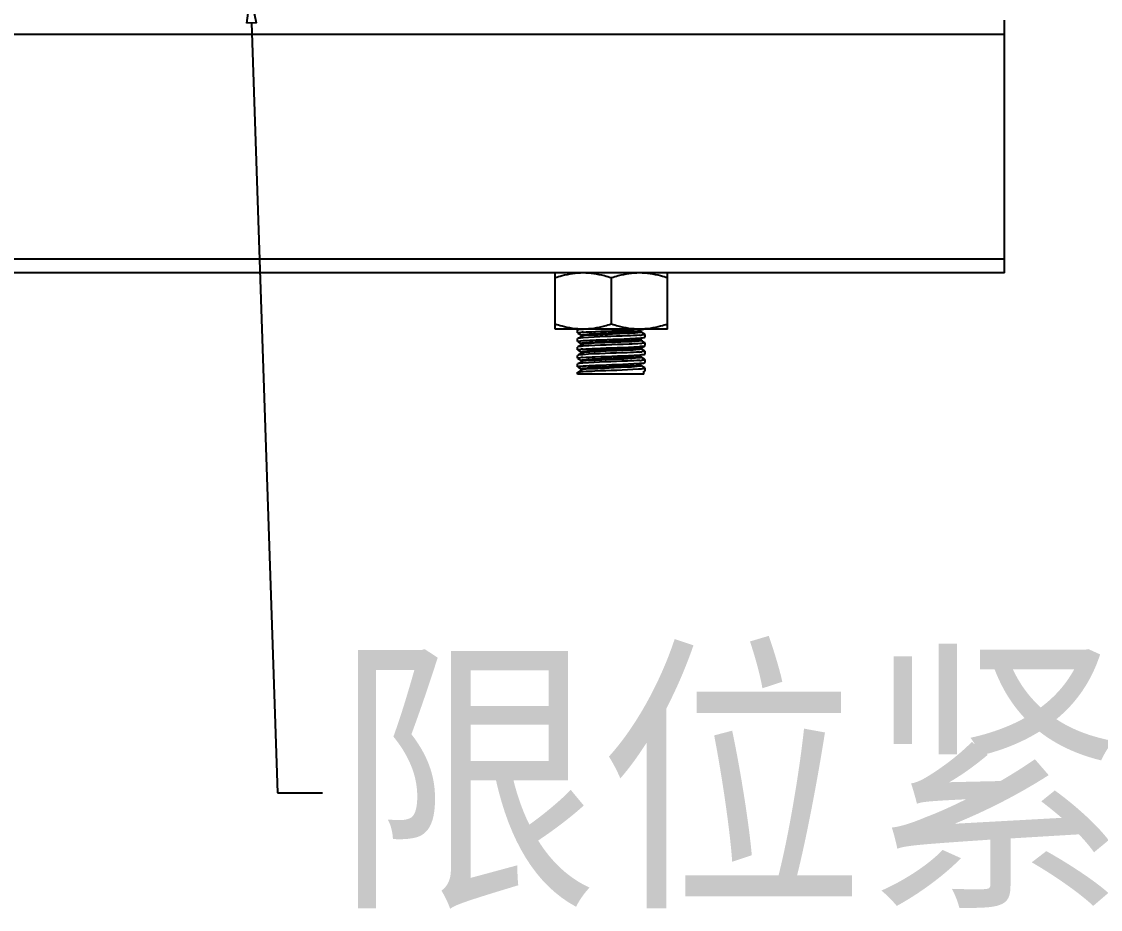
# Model space of a CAD drawing. Extents: x 69728788 to 150676229, y 20327566 to 43663798.
# Drawn here: x 75457770 to 75458644, y 20753500 to 20754219 of the extents above; entities that cross this region are included whole.
import ezdxf

# ---------------------------------------------------------------- set-up
doc = ezdxf.new("R2010")
doc.units = 0
doc.header["$LTSCALE"] = 1000
doc.header["$MEASUREMENT"] = 0
doc.layers.get('0').update_dxf_attribs({"linetype": 'CONTINUOUS'})
doc.layers.add('02___PRT_ALL_AXES', color=7, linetype='CONTINUOUS')
doc.styles.add('_TEL_DIM', font='SIMPLEX', dxfattribs={"width": 0.8, "height": 3.5, "bigfont": 'HZTXT'})

msp = doc.modelspace()

# ---------------------------------------------------------------- linework, layer by layer
at = {"color": 7, "linetype": 'Continuous'}
for p, q in [((75458566.24402715, 20754015.57909226), (75458566.24402715, 20754220.47809221)), ((75455834.25736158, 20754209.09481441), (75458566.24402715, 20754209.09481441)), ((75455834.25736158, 20754026.96237), (75458566.24402715, 20754026.96237)), ((75458566.24402715, 20754015.57909226), (75455834.25736158, 20754015.57909226)), ((75458220.25702931, 20753969.29311857), (75458220.19238283, 20753969.21832354)), ((75458220.19238283, 20753966.94166801), (75458220.19238283, 20753969.21832354)), ((75458220.25705746, 20753966.86685671), (75458223.42001267, 20753965.03582753)), ((75458221.55764523, 20753970.04598118), (75458220.83106187, 20753969.62533934)), ((75458221.32749788, 20753967.2561166), (75458222.87306187, 20753967.42723868)), ((75458224.71233886, 20753969.85256794), (75458224.49831314, 20753969.83694424)), ((75458271.60380542, 20753968.45081289), (75458271.16129738, 20753968.31024525)), ((75458274.76746966, 20753965.8781352), (75458271.60446024, 20753967.70919581)), ((75458271.67748968, 20753967.62466469), (75458271.67748968, 20753968.53532692)), ((75458273.72964936, 20753965.49347803), (75458272.14455545, 20753965.31713242)), ((75458274.83211614, 20753963.52668464), (75458274.83211614, 20753965.80334028)), ((75458220.25702931, 20753962.46315188), (75458220.19238283, 20753962.38835691)), ((75458220.19238283, 20753960.11170132), (75458220.19238283, 20753962.38835691)), ((75458220.25705746, 20753960.03689007), (75458223.42001267, 20753958.2058609)), ((75458223.42003876, 20753964.29421243), (75458220.83106187, 20753962.79537265)), ((75458223.42003876, 20753957.4642458), (75458220.83106187, 20753955.96540602)), ((75458221.36042972, 20753960.43071122), (75458222.86662677, 20753960.59668402)), ((75458222.86662677, 20753960.59668402), (75458224.76339789, 20753960.7496282)), ((75458223.34700933, 20753965.12034355), (75458223.34700933, 20753964.20968137)), ((75458223.34700933, 20753958.29037691), (75458223.34700933, 20753957.37971468)), ((75458223.50179356, 20753964.33250908), (75458223.42054884, 20753964.2942157)), ((75458271.60464326, 20753961.62085378), (75458271.37953584, 20753961.53448469)), ((75458271.54714598, 20753962.98812986), (75458271.67807129, 20753962.9991902)), ((75458272.71470319, 20753960.23647473), (75458271.60446024, 20753960.87922912)), ((75458271.6044863, 20753961.62084422), (75458272.25725292, 20753961.99874724)), ((75458271.67748968, 20753960.79469806), (75458271.67748968, 20753961.70536023)), ((75458274.03120445, 20753958.70951363), (75458272.00773972, 20753958.47473442)), ((75458274.76746966, 20753959.04816857), (75458272.71470319, 20753960.23647473)), ((75458274.76744154, 20753963.45187339), (75458274.83211614, 20753963.52668464)), ((75458274.76744154, 20753956.62190676), (75458274.83211614, 20753956.69671806)), ((75458274.83211614, 20753956.69671806), (75458274.83211614, 20753958.97337359)), ((75458220.25702931, 20753955.63318525), (75458220.19238283, 20753955.55839027)), ((75458220.19238283, 20753953.28173469), (75458220.19238283, 20753955.55839027)), ((75458220.25702931, 20753948.80321861), (75458220.19238283, 20753948.72842352)), ((75458220.19238283, 20753946.45176806), (75458220.19238283, 20753948.72842352)), ((75458220.25705746, 20753953.20692338), (75458223.42001267, 20753951.37589427)), ((75458223.42003876, 20753950.63427911), (75458220.83106187, 20753949.13543933)), ((75458221.27199173, 20753953.58834605), (75458222.8741996, 20753953.76740934)), ((75458223.34700933, 20753951.46041022), (75458223.34700933, 20753950.54974805)), ((75458223.50477377, 20753950.67402745), (75458223.4201543, 20753950.63427683)), ((75458274.76746966, 20753952.21820193), (75458271.60446024, 20753954.04926248)), ((75458271.6044863, 20753954.79087758), (75458274.2977498, 20753956.35007566)), ((75458271.67748968, 20753953.96473136), (75458271.67748968, 20753954.87539354)), ((75458271.67748968, 20753947.13476467), (75458271.67748968, 20753948.04542691)), ((75458273.72572373, 20753951.83298975), (75458272.16073862, 20753951.65869798)), ((75458274.76744154, 20753949.79194006), (75458274.83211614, 20753949.86675137)), ((75458274.83211614, 20753949.86675137), (75458274.83211614, 20753952.14340695)), ((75458220.25702931, 20753941.97325192), (75458220.19238283, 20753941.89845689)), ((75458220.19238283, 20753939.62180136), (75458220.19238283, 20753941.89845689)), ((75458220.25705746, 20753946.37695681), (75458223.42001267, 20753944.54592757)), ((75458220.25705746, 20753939.54699011), (75458223.42001267, 20753937.71596094)), ((75458223.42003876, 20753943.80431248), (75458220.83106187, 20753942.30547263)), ((75458221.28925653, 20753946.76083785), (75458222.88182633, 20753946.93814768)), ((75458221.33417943, 20753939.93718057), (75458222.86632365, 20753940.10674865)), ((75458222.86632365, 20753940.10674865), (75458224.70810603, 20753940.25574428)), ((75458223.34700933, 20753944.63044353), (75458223.34700933, 20753943.71978135)), ((75458223.57133768, 20753943.86794207), (75458223.42062186, 20753943.80430967)), ((75458274.76746966, 20753945.38823524), (75458271.60446024, 20753947.21929579)), ((75458274.76746966, 20753938.55826861), (75458271.60446024, 20753940.3893291)), ((75458271.67748968, 20753940.30479804), (75458271.67748968, 20753941.21546021)), ((75458273.74309051, 20753945.00548557), (75458272.14129646, 20753944.82693309)), ((75458274.76744154, 20753942.96197343), (75458274.83211614, 20753943.03678468)), ((75458274.83211614, 20753943.03678468), (75458274.83211614, 20753945.3134402)), ((75458220.19238283, 20753935.06848524), (75458220.25702931, 20753935.14328529)), ((75458273.7239315, 20753933.61949225), (75458220.19739068, 20753933.61949225)), ((75458223.42003876, 20753936.97434578), (75458220.83106187, 20753935.475506)), ((75458223.34700933, 20753937.80047689), (75458223.34700933, 20753936.88981472)), ((75458223.49854043, 20753937.01132051), (75458223.42075458, 20753936.97434689)), ((75458273.44857232, 20753938.13604863), (75458274.55467999, 20753938.32887682)), ((75458273.7239315, 20753933.61949225), (75458273.7239315, 20753935.89614789)), ((75458273.7239315, 20753935.5279778), (75458274.2977498, 20753935.8601757)), ((75458274.76744154, 20753936.13200679), (75458274.83211614, 20753936.20681804)), ((75458274.83211614, 20753936.20681804), (75458274.83211614, 20753938.48347357))]:
    msp.add_line(p, q, dxfattribs=at)
at = {"color": 4, "extrusion": (0.8916485052280055, 0.4527283325844137, 0), "elevation": 76678629.47048008}
msp.add_lwpolyline([(-15656602.74042837, 0), (-15656998.40783697, 0)], dxfattribs=at)
at = {"color": 4}
msp.add_lwpolyline([(75457952.08263539, 20754218.13628512), (75457955.08166614, 20754240.81643273), (75457959.60046871, 20754218.38958042)], close=True, dxfattribs=at)
at = {"color": 4, "extrusion": (0.9994328873707659, 0.03367348573780544, 0), "elevation": 76114029.55449432}
msp.add_lwpolyline([(18201515.88381152, 0), (18200891.36943818, 0)], dxfattribs=at)
at = {"color": 4, "extrusion": (0, 1, 0), "elevation": 20753594.1027294}
msp.add_lwpolyline([(-75457976.87112789, 0), (-75458013.42853001, 0)], dxfattribs=at)
at = {"color": 7, "linetype": 'Continuous'}
for centre, radius, start, end in [((75458231.30547473, 20753874.50178855), 93.3072605201385, 94.09927562510569, 95.18503898047459), ((75458239.81661494, 20753757.42000271), 212.9688566627597, 93.25017139386406, 94.06697221806493), ((75458263.89437017, 20754056.18642073), 91.24304421391048, 274.1592826392135, 275.1877634105584), ((75458264.57376593, 20754041.76136158), 83.61782579187036, 274.6989752401406, 274.87381718693), ((75458265.48876636, 20754031.05542398), 72.8728585265325, 274.8721677172246, 275.1323586435616), ((75458231.12230407, 20753863.00362105), 91.13778851926914, 94.15776404666241, 95.19245707858866), ((75458263.71000318, 20754044.66984122), 93.39425945149833, 274.0896495212031, 275.1914823252462), ((75458231.09508704, 20753856.47892484), 90.83131971232598, 94.17223360296866, 95.187955455871), ((75458224.13111576, 20753942.17751827), 1.780697622590183, 106.8849348742244, 108.3221131796972), ((75458263.96643084, 20754034.85345197), 90.39691659501369, 274.1851351156124, 275.1885186794293), ((75458223.89992405, 20753936.01450101), 1.074596581544524, 110.0593339638864, 111.9328869569284), ((75458274.05334425, 20753940.12547153), 1.865231943162441, 285.5916405226939, 287.7208240746836)]:
    msp.add_arc(centre, radius, start, end, dxfattribs=at)
for points, knots in [([(75458220.19238283, 20753966.94166801), (75458220.19238283, 20753967.05035871), (75458220.750169, 20753967.14058211), (75458221.04232478, 20753967.21630218), (75458221.32749788, 20753967.2561166)], [0, 0, 0, 0, 0.2740357173, 1, 1, 1, 1]), ([(75458224.49831314, 20753969.83694424), (75458223.94596793, 20753969.79616998), (75458222.55386978, 20753969.61755421), (75458221.01356152, 20753969.72818128), (75458220.25754677, 20753969.29311817)], [0, 0, 0, 0, 0.3883632561, 1, 1, 1, 1]), ([(75458271.16129738, 20753968.31024525), (75458268.08601491, 20753967.63731909), (75458259.29521336, 20753967.53855286), (75458247.69134815, 20753966.86475662), (75458237.19049503, 20753966.27222446), (75458229.96693365, 20753966.21128741), (75458226.61655626, 20753965.26978769), (75458223.34875132, 20753965.67251065), (75458223.3470416, 20753965.12034483)], [0, 0, 0, 0, 0.1969430429, 0.5463412193, 0.722832602, 0.8689815419, 0.9654561119, 1, 1, 1, 1]), ([(75458271.16129738, 20753967.39958308), (75458268.26397657, 20753966.76559805), (75458259.92435557, 20753966.62592125), (75458246.51642914, 20753965.98682491), (75458233.75581138, 20753964.83154631), (75458225.83520716, 20753965.26221503), (75458223.50179356, 20753964.33250908)], [0, 0, 0, 0, 0.1862624071, 0.5199298843, 0.8422538392, 1, 1, 1, 1]), ([(75458224.63542002, 20753967.57033981), (75458227.93797003, 20753967.81068433), (75458243.23097341, 20753968.55532121), (75458258.5465119, 20753968.85498935), (75458270.51217623, 20753969.73699694)], [0, 0, 0, 0, 0.2162907464, 1, 1, 1, 1]), ([(75458270.51217623, 20753969.73699694), (75458271.1313485, 20753969.78263709), (75458272.20349635, 20753969.86925483), (75458273.27365948, 20753969.982371), (75458273.72401302, 20753970.04599196)], [0, 0, 0, 0, 0.5771731974000001, 1, 1, 1, 1]), ([(75458271.67684075, 20753967.6246623), (75458271.67660554, 20753967.56752123), (75458271.45045473, 20753967.464989), (75458271.29229605, 20753967.42824786), (75458271.16129738, 20753967.39958308)], [0, 0, 0, 0, 0.2987953312, 1, 1, 1, 1]), ([(75458274.83211614, 20753965.80334028), (75458274.83211614, 20753965.69742687), (75458274.29176103, 20753965.605973), (75458274.00669116, 20753965.53271423), (75458273.72964936, 20753965.49347803)], [0, 0, 0, 0, 0.2745863285, 1, 1, 1, 1]), ([(75458220.19238283, 20753960.11170132), (75458220.19238283, 20753960.22320413), (75458220.76778516, 20753960.31206869), (75458221.06706804, 20753960.39031973), (75458221.36042972, 20753960.43071122)], [0, 0, 0, 0, 0.2735378052, 1, 1, 1, 1]), ([(75458224.63542002, 20753963.0170287), (75458224.06477177, 20753962.97549955), (75458222.62806277, 20753962.79195718), (75458221.03744385, 20753962.91179466), (75458220.25757197, 20753962.46315142)], [0, 0, 0, 0, 0.3887284989, 1, 1, 1, 1]), ([(75458268.88764253, 20753961.17786573), (75458265.06788838, 20753960.80949559), (75458256.02186528, 20753960.37739547), (75458244.40712795, 20753959.91396368), (75458234.98028222, 20753959.3429125), (75458228.84576449, 20753959.25191268), (75458226.03890687, 20753958.48371713), (75458223.34494783, 20753958.74649179), (75458223.34710048, 20753958.29037482)], [0, 0, 0, 0, 0.2521049829, 0.5960894296, 0.7567858114, 0.8861064947, 0.9700348205, 1, 1, 1, 1]), ([(75458224.9676608, 20753957.78008378), (75458224.62582257, 20753957.73737298), (75458224.11147635, 20753957.65396722), (75458223.57873295, 20753957.55580798), (75458223.42015278, 20753957.46424808)], [0, 0, 0, 0, 0.6529363892, 1, 1, 1, 1]), ([(75458270.51217623, 20753965.18368584), (75458267.23488644, 20753964.94211179), (75458251.94177012, 20753964.19584147), (75458236.62694928, 20753963.88971752), (75458224.63542002, 20753963.0170287)], [0, 0, 0, 0, 0.2146508715, 1, 1, 1, 1]), ([(75458224.76339789, 20753960.7496282), (75458228.22511981, 20753960.99830849), (75458243.82026672, 20753961.75780164), (75458259.44756584, 20753961.9757401), (75458271.54714598, 20753962.98812986)], [0, 0, 0, 0, 0.2222989261, 1, 1, 1, 1]), ([(75458271.42379527, 20753958.42458767), (75458268.24502839, 20753958.16320276), (75458252.68905944, 20753957.39437614), (75458237.11349034, 20753957.08351282), (75458224.76339789, 20753956.19631704)], [0, 0, 0, 0, 0.2048301763, 1, 1, 1, 1]), ([(75458268.88764253, 20753960.2672035), (75458265.72727731, 20753959.96242364), (75458251.08483066, 20753959.13273415), (75458236.3675991, 20753959.20444488), (75458224.9676608, 20753957.78008378)], [0, 0, 0, 0, 0.2165243521, 1, 1, 1, 1]), ([(75458271.37953584, 20753961.53448469), (75458271.07249442, 20753961.44645749), (75458270.2384905, 20753961.32153022), (75458269.40545219, 20753961.22780228), (75458268.88764253, 20753961.17786573)], [0, 0, 0, 0, 0.3804217318999999, 1, 1, 1, 1]), ([(75458271.37953584, 20753960.62382245), (75458271.07249442, 20753960.53579526), (75458270.2384905, 20753960.41086799), (75458269.40545219, 20753960.31714011), (75458268.88764253, 20753960.2672035)], [0, 0, 0, 0, 0.3804217318999999, 1, 1, 1, 1]), ([(75458271.67745072, 20753960.79470733), (75458271.67750262, 20753960.75695794), (75458271.55920191, 20753960.67394944), (75458271.45622458, 20753960.64580875), (75458271.37953584, 20753960.62382245)], [0, 0, 0, 0, 0.3211961795, 1, 1, 1, 1]), ([(75458271.67807129, 20753962.9991902), (75458272.38338053, 20753963.0593548), (75458273.39395319, 20753963.20200608), (75458274.4774999, 20753963.28465158), (75458274.76719268, 20753963.45187461)], [0, 0, 0, 0, 0.6791015816, 1, 1, 1, 1]), ([(75458274.83211614, 20753958.97337359), (75458274.83211614, 20753958.89325739), (75458274.45214023, 20753958.79479637), (75458274.23321843, 20753958.74295693), (75458274.03120445, 20753958.70951363)], [0, 0, 0, 0, 0.2812280616, 1, 1, 1, 1]), ([(75458220.19238283, 20753953.28173469), (75458220.19238283, 20753953.38568933), (75458220.72051707, 20753953.47799363), (75458221.00062774, 20753953.54952064), (75458221.27199173, 20753953.58834605)], [0, 0, 0, 0, 0.2749525611, 1, 1, 1, 1]), ([(75458224.51454064, 20753949.34824145), (75458223.96001177, 20753949.30737526), (75458222.5626425, 20753949.12814371), (75458221.01631862, 20753949.23995534), (75458220.25753205, 20753948.80321815)], [0, 0, 0, 0, 0.3884183044, 1, 1, 1, 1]), ([(75458224.76339789, 20753956.19631704), (75458224.17558213, 20753956.15409003), (75458222.69723703, 20753955.96595695), (75458221.05967557, 20753956.09444282), (75458220.25759865, 20753955.63318484)], [0, 0, 0, 0, 0.3891049704, 1, 1, 1, 1]), ([(75458225.34699327, 20753951.90577231), (75458224.84664637, 20753951.84926668), (75458224.3640132, 20753951.70544069), (75458223.34626429, 20753951.64452423), (75458223.34742701, 20753951.46040684)], [0, 0, 0, 0, 0.7322453659, 1, 1, 1, 1]), ([(75458225.66095905, 20753951.02933025), (75458225.19740072, 20753950.98049457), (75458224.47769721, 20753950.88717362), (75458223.7495608, 20753950.77055472), (75458223.50477377, 20753950.67402745)], [0, 0, 0, 0, 0.639177721, 1, 1, 1, 1]), ([(75458224.48666504, 20753947.06952818), (75458227.78511322, 20753947.31332912), (75458243.14500642, 20753948.06293523), (75458258.5277195, 20753948.3588439), (75458270.56354831, 20753949.25089483)], [0, 0, 0, 0, 0.2151004299, 1, 1, 1, 1]), ([(75458224.51454064, 20753953.90155256), (75458227.78964233, 20753954.14291203), (75458243.07586241, 20753954.88883305), (75458258.38367252, 20753955.19600315), (75458270.37062567, 20753956.06670428)], [0, 0, 0, 0, 0.2146041127, 1, 1, 1, 1]), ([(75458270.37062567, 20753951.51339317), (75458267.06661455, 20753951.27339837), (75458251.78052084, 20753950.52933388), (75458236.47190224, 20753950.22944253), (75458224.51454064, 20753949.34824145)], [0, 0, 0, 0, 0.2164819553, 1, 1, 1, 1]), ([(75458269.42291951, 20753954.40210511), (75458266.41660637, 20753954.08145426), (75458251.71692052, 20753953.26369829), (75458236.96558015, 20753953.21789244), (75458225.34699327, 20753951.90577231)], [0, 0, 0, 0, 0.205450153, 1, 1, 1, 1]), ([(75458269.65157425, 20753953.51644997), (75458266.7400523, 20753953.18966351), (75458252.0658747, 20753952.38168463), (75458237.35377897, 20753952.26116365), (75458225.66095905, 20753951.02933025)], [0, 0, 0, 0, 0.1994782869, 1, 1, 1, 1]), ([(75458271.6044064, 20753954.79087951), (75458271.3897999, 20753954.66626136), (75458270.63180228, 20753954.56322217), (75458269.91203776, 20753954.45427409), (75458269.42291951, 20753954.40210511)], [0, 0, 0, 0, 0.3353316229, 1, 1, 1, 1]), ([(75458271.67704996, 20753953.96473469), (75458271.67819135, 20753953.77841276), (75458270.64654495, 20753953.71939067), (75458270.15836371, 20753953.57333155), (75458269.65157425, 20753953.51644997)], [0, 0, 0, 0, 0.2675946605, 1, 1, 1, 1]), ([(75458271.60444638, 20753947.96090955), (75458271.43214995, 20753947.86131477), (75458270.84515743, 20753947.76099379), (75458270.28101538, 20753947.67147873), (75458269.90372312, 20753947.62634461)], [0, 0, 0, 0, 0.3437184635, 1, 1, 1, 1]), ([(75458270.37062567, 20753956.06670428), (75458270.94379981, 20753956.10833813), (75458272.38649642, 20753956.29258576), (75458273.9839392, 20753956.1713983), (75458274.76692885, 20753956.62190728)], [0, 0, 0, 0, 0.3888180794, 1, 1, 1, 1]), ([(75458270.56354831, 20753949.25089483), (75458271.11085004, 20753949.29145884), (75458272.49079911, 20753949.46869425), (75458274.01731053, 20753949.36066366), (75458274.76692213, 20753949.79194047)], [0, 0, 0, 0, 0.3882238201, 1, 1, 1, 1]), ([(75458274.83211614, 20753952.14340695), (75458274.83211614, 20753952.03717626), (75458274.28969553, 20753951.94581851), (75458274.00376187, 20753951.87229488), (75458273.72572373, 20753951.83298975)], [0, 0, 0, 0, 0.2744742749, 1, 1, 1, 1]), ([(75458220.19238283, 20753946.45176806), (75458220.19238283, 20753946.55720338), (75458220.72974902, 20753946.64886617), (75458221.01360537, 20753946.72170186), (75458221.28925653, 20753946.76083785)], [0, 0, 0, 0, 0.2746779146, 1, 1, 1, 1]), ([(75458220.19238283, 20753939.62180136), (75458220.19238283, 20753939.73105536), (75458220.75372937, 20753939.82103036), (75458221.04733679, 20753939.89724897), (75458221.33417943, 20753939.93718057)], [0, 0, 0, 0, 0.2739137615, 1, 1, 1, 1]), ([(75458224.48666504, 20753942.51621702), (75458223.93591599, 20753942.47550907), (75458222.54760289, 20753942.29732641), (75458221.01159175, 20753942.40714831), (75458220.25755222, 20753941.97325151)], [0, 0, 0, 0, 0.3883029042, 1, 1, 1, 1]), ([(75458269.90372312, 20753947.62634461), (75458266.29233234, 20753947.19432632), (75458257.28893878, 20753946.79892814), (75458245.5939033, 20753946.30514045), (75458235.76169355, 20753945.71772701), (75458229.23806599, 20753945.63816962), (75458226.24181949, 20753944.80941945), (75458223.34612787, 20753945.11989323), (75458223.34770015, 20753944.63044166)], [0, 0, 0, 0, 0.2337243284, 0.5797134354, 0.7456582111, 0.8805151056, 0.9685474457, 1, 1, 1, 1]), ([(75458270.328858, 20753940.85058399), (75458266.84390995, 20753940.37464466), (75458257.88645276, 20753940.01803475), (75458246.18403903, 20753939.49877133), (75458236.15677902, 20753938.90528148), (75458229.43978068, 20753938.83143626), (75458226.34263252, 20753937.97166838), (75458223.34863442, 20753938.30707623), (75458223.34774138, 20753937.80047794)], [0, 0, 0, 0, 0.2239718623, 0.5709416413, 0.7396766423000001, 0.8774997137, 0.9677411590999999, 1, 1, 1, 1]), ([(75458270.82346465, 20753940.01494297), (75458267.74333157, 20753939.48909328), (75458259.35796502, 20753939.20414568), (75458246.00720309, 20753938.64712442), (75458233.49911524, 20753937.56699996), (75458225.84135917, 20753937.86917418), (75458223.53134485, 20753937.0239104)], [0, 0, 0, 0, 0.1977802413, 0.5293348636, 0.8443047357, 1, 1, 1, 1]), ([(75458270.29799199, 20753946.7656965), (75458261.99706413, 20753945.64442595), (75458248.74105246, 20753945.78465479), (75458233.29992868, 20753944.49057088), (75458225.94465351, 20753944.59014263), (75458223.61391105, 20753943.88145005)], [0, 0, 0, 0, 0.5371809551, 0.8437703196999999, 1, 1, 1, 1]), ([(75458270.56354831, 20753944.69758373), (75458267.27048825, 20753944.45351439), (75458251.91056812, 20753943.70357902), (75458236.5280149, 20753943.40623942), (75458224.48666504, 20753942.51621702)], [0, 0, 0, 0, 0.2147522236, 1, 1, 1, 1]), ([(75458224.70810603, 20753940.25574428), (75458227.99054381, 20753940.49286766), (75458243.19646087, 20753941.2326046), (75458258.4237547, 20753941.54306216), (75458270.32393965, 20753942.40338721)], [0, 0, 0, 0, 0.2161963487, 1, 1, 1, 1]), ([(75458271.67747341, 20753947.1347656), (75458271.67777112, 20753947.00344342), (75458270.99496864, 20753946.90537306), (75458270.64410959, 20753946.8124493), (75458270.29799199, 20753946.7656965)], [0, 0, 0, 0, 0.2732563646, 1, 1, 1, 1]), ([(75458270.32393965, 20753942.40338721), (75458270.90331352, 20753942.44527308), (75458272.36120908, 20753942.63116545), (75458273.97572608, 20753942.50689941), (75458274.76690374, 20753942.96197395)], [0, 0, 0, 0, 0.3889155452, 1, 1, 1, 1]), ([(75458271.60414971, 20753941.13094087), (75458271.47033365, 20753941.05372876), (75458271.03356639, 20753940.96133004), (75458270.60800704, 20753940.88870735), (75458270.328858, 20753940.85058399)], [0, 0, 0, 0, 0.3541539946, 1, 1, 1, 1]), ([(75458271.67722407, 20753940.30479489), (75458271.67667979, 20753940.21840036), (75458271.27526598, 20753940.10729871), (75458271.03871922, 20753940.05169192), (75458270.82346465, 20753940.01494297)], [0, 0, 0, 0, 0.2834845235, 1, 1, 1, 1]), ([(75458274.83211614, 20753945.3134402), (75458274.83211614, 20753945.20867269), (75458274.29893753, 20753945.1167303), (75458274.016787, 20753945.044481), (75458273.74309051, 20753945.00548557)], [0, 0, 0, 0, 0.2748159057, 1, 1, 1, 1]), ([(75458220.2577456, 20753935.14328599), (75458220.35356201, 20753935.19861545), (75458220.65534176, 20753935.27265326), (75458220.95266765, 20753935.32714763), (75458221.14454515, 20753935.35632246)], [0, 0, 0, 0, 0.3630927004, 1, 1, 1, 1]), ([(75458221.14454515, 20753935.35632246), (75458221.63383143, 20753935.43071803), (75458222.82770759, 20753935.55760937), (75458224.02361849, 20753935.65306832), (75458224.72672448, 20753935.70377714)], [0, 0, 0, 0, 0.4124791529, 1, 1, 1, 1]), ([(75458224.72672448, 20753935.70377714), (75458227.89753565, 20753935.93245994), (75458242.80129771, 20753936.6591608), (75458257.72222057, 20753937.00749682), (75458269.4368727, 20753937.78854368)], [0, 0, 0, 0, 0.2130770295, 1, 1, 1, 1]), ([(75458269.4368727, 20753937.78854368), (75458270.20871846, 20753937.84000471), (75458271.54748492, 20753937.93762813), (75458272.88428767, 20753938.06450448), (75458273.44857232, 20753938.13604863)], [0, 0, 0, 0, 0.5762676011, 1, 1, 1, 1]), ([(75458273.7239315, 20753935.89614789), (75458273.95110688, 20753935.92820972), (75458274.2996804, 20753935.98896247), (75458274.65588777, 20753936.06840444), (75458274.7666849, 20753936.1320054)], [0, 0, 0, 0, 0.6423266622, 1, 1, 1, 1]), ([(75458274.62108223, 20753938.34874314), (75458274.67563677, 20753938.36624902), (75458274.75183848, 20753938.38971566), (75458274.83211614, 20753938.45493482), (75458274.83211614, 20753938.48347357)], [0, 0, 0, 0, 0.6675090907, 1, 1, 1, 1])]:
    msp.add_open_spline(points, degree=3, knots=knots, dxfattribs=at)
at = {"layer": '02___PRT_ALL_AXES', "color": 7, "linetype": 'Continuous'}
for p, q in [((75458201.9791384, 20753970.04598118), (75458201.9791384, 20754015.57909226)), ((75458247.51224948, 20753974.11283463), (75458247.51224948, 20754011.51223881)), ((75458293.0453606, 20753970.04598118), (75458293.0453606, 20754015.57909226)), ((75458293.0453606, 20753970.04598118), (75458201.9791384, 20753970.04598118)), ((75458220.19238283, 20753966.94166801), (75458220.19238283, 20753969.21832354)), ((75458274.83211614, 20753963.52668464), (75458274.83211614, 20753965.80334028)), ((75458220.19238283, 20753960.11170132), (75458220.19238283, 20753962.38835691)), ((75458274.83211614, 20753956.69671806), (75458274.83211614, 20753958.97337359)), ((75458220.19238283, 20753953.28173469), (75458220.19238283, 20753955.55839027)), ((75458220.19238283, 20753946.45176806), (75458220.19238283, 20753948.72842352)), ((75458274.83211614, 20753949.86675137), (75458274.83211614, 20753952.14340695)), ((75458220.19238283, 20753939.62180136), (75458220.19238283, 20753941.89845689)), ((75458274.83211614, 20753943.03678468), (75458274.83211614, 20753945.3134402)), ((75458220.19238283, 20753933.61949225), (75458220.19238283, 20753935.06849025)), ((75458274.83211614, 20753936.20681804), (75458274.83211614, 20753938.48347357))]:
    msp.add_line(p, q, dxfattribs=at)
for points, knots in [([(75458224.74569453, 20754015.57909226), (75458218.96567827, 20754015.57909226), (75458211.21301903, 20754014.37509265), (75458203.8255056, 20754012.12769454), (75458201.9791384, 20754011.51223881)], [0, 0, 0, 0, 0.7481003275, 1, 1, 1, 1]), ([(75458247.51224948, 20754011.51223881), (75458245.66588238, 20754012.12769454), (75458238.27836934, 20754014.37509335), (75458230.52571051, 20754015.5790869), (75458224.74569453, 20754015.57909226)], [0, 0, 0, 0, 0.2518996741, 1, 1, 1, 1]), ([(75458270.27880543, 20754015.57909226), (75458264.49878925, 20754015.57909226), (75458256.74613005, 20754014.37509259), (75458249.35861665, 20754012.12769454), (75458247.51224948, 20754011.51223881)], [0, 0, 0, 0, 0.7481003275, 1, 1, 1, 1]), ([(75458293.0453606, 20754011.51223881), (75458291.19899346, 20754012.12769454), (75458283.81148036, 20754014.37509306), (75458276.05882145, 20754015.579089), (75458270.27880543, 20754015.57909226)], [0, 0, 0, 0, 0.2518996741, 1, 1, 1, 1]), ([(75458224.74569441, 20753970.04598118), (75458218.96567819, 20753970.04598118), (75458211.21301897, 20753971.24998085), (75458203.8255056, 20753973.4973789), (75458201.9791384, 20753974.11283463)], [0, 0, 0, 0, 0.7481003265999999, 1, 1, 1, 1]), ([(75458247.51224948, 20753974.11283463), (75458245.66588235, 20753973.49737895), (75458238.27836925, 20753971.24998003), (75458230.52571039, 20753970.04598654), (75458224.74569441, 20753970.04598118)], [0, 0, 0, 0, 0.2518996752, 1, 1, 1, 1]), ([(75458270.2788055, 20753970.04598118), (75458264.49878928, 20753970.04598118), (75458256.74613005, 20753971.24998085), (75458249.35861668, 20753973.4973789), (75458247.51224948, 20753974.11283463)], [0, 0, 0, 0, 0.7481003265999999, 1, 1, 1, 1]), ([(75458293.0453606, 20753974.11283463), (75458291.19899343, 20753973.49737895), (75458283.81148036, 20753971.24998003), (75458276.05882145, 20753970.04598654), (75458270.2788055, 20753970.04598118)], [0, 0, 0, 0, 0.2518996752, 1, 1, 1, 1])]:
    msp.add_open_spline(points, degree=3, knots=knots, dxfattribs=at)

# ---------------------------------------------------------------- texts
at = {"color": 4, "insert": (75458022.56788053, 20753694.24161829), "char_height": 175, "width": 1204, "attachment_point": 1, "style": '_TEL_DIM'}
msp.add_mtext('\\fￋￎￌﾣﾤ|b0|i0|c134|p2;\\W0.9000000000;\\T1.0000000000;\\o\\l限位紧固件', dxfattribs=at)

doc.saveas('drawing.dxf')
